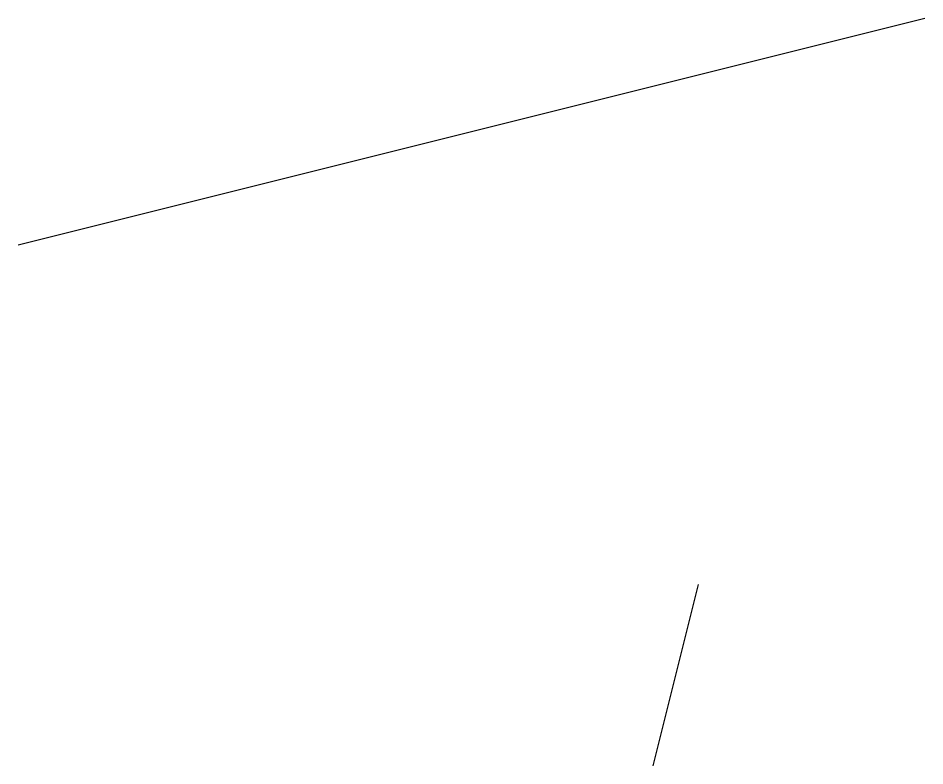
# Model space of a CAD drawing. Units: millimetres at full size, sheet at 1:100. Extents: x -15551 to 8939, y -23694 to -3490.
import ezdxf

# ---------------------------------------------------------------- set-up
doc = ezdxf.new("R2010")
doc.units = ezdxf.units.MM
doc.header["$LTSCALE"] = 100
doc.layers.add('0-0', color=7, linetype='Continuous')

msp = doc.modelspace()

# ---------------------------------------------------------------- linework, layer by layer
at = {"layer": '0-0'}
for p, q in [((-15551, -9612.2), (8938.8, -3489.8)), ((2816.3, -18795.9), (1591.8, -23693.9))]:
    msp.add_line(p, q, dxfattribs=at)

doc.saveas('drawing.dxf')
